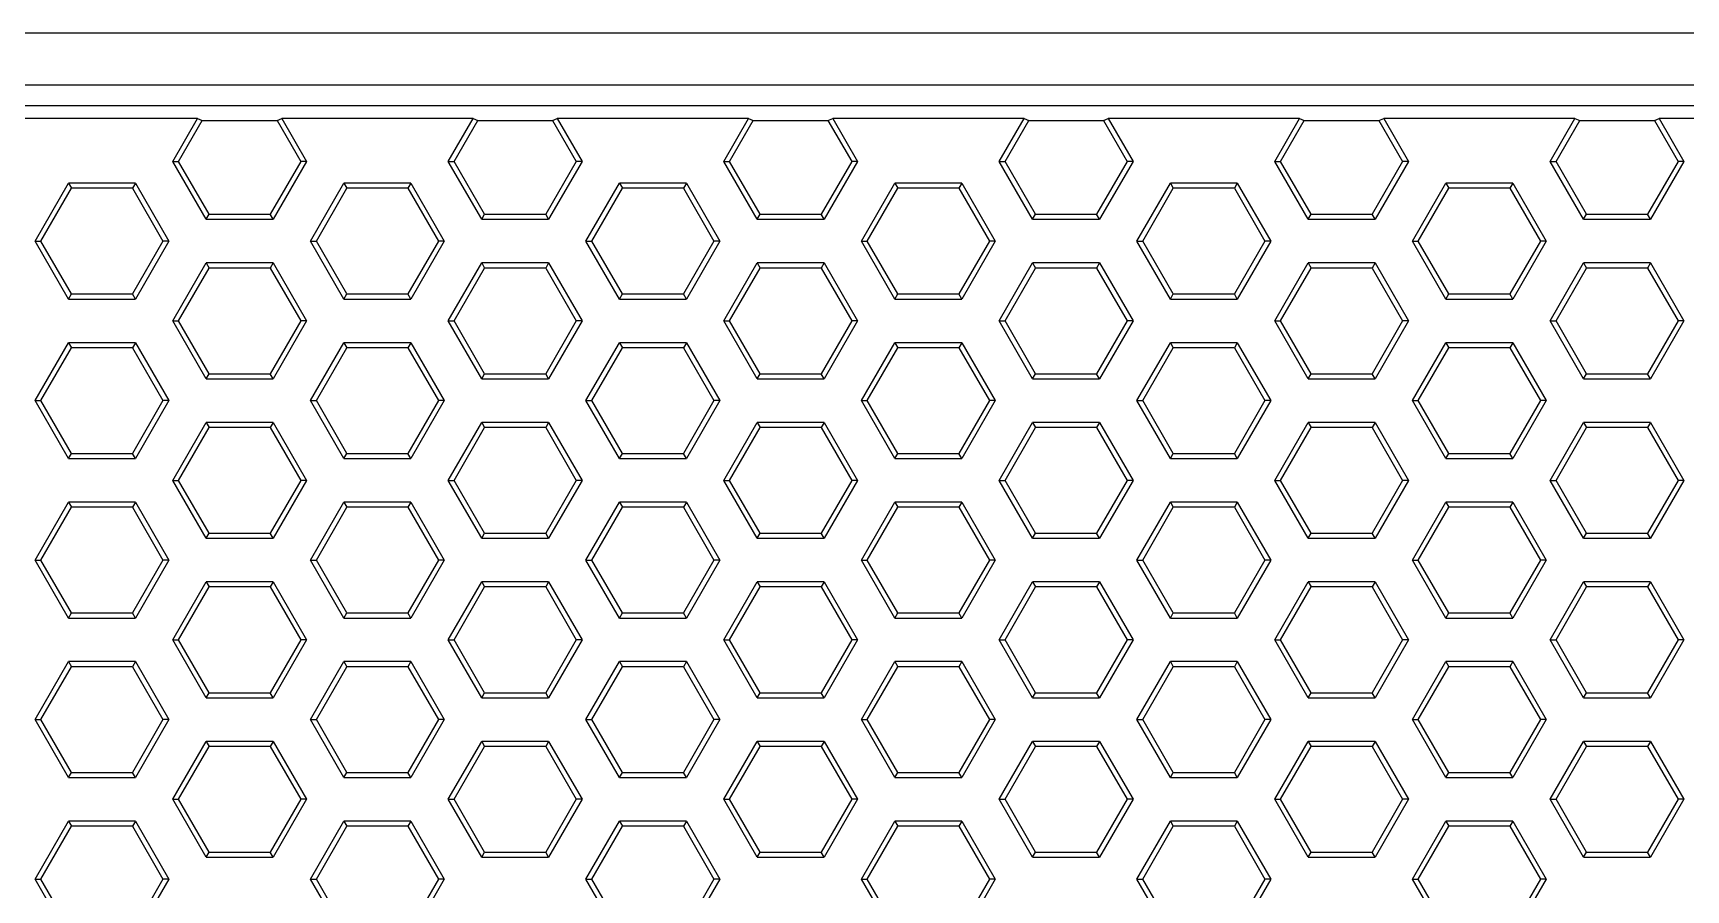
# Model space of a CAD drawing. Header units: inches. Extents: x 0.1 to 21.8, y 1.5 to 18.3.
# Drawn here: x 9.512 to 11.307, y 2.42 to 3.351 of the extents above; entities that cross this region are included whole.
import ezdxf

# ---------------------------------------------------------------- set-up
doc = ezdxf.new("R2010")
doc.units = ezdxf.units.IN
doc.header["$MEASUREMENT"] = 0
doc.layers.add('Honeycomb', color=7, linetype='Continuous', true_color=0xffffff)

msp = doc.modelspace()

# ---------------------------------------------------------------- linework, layer by layer
at = {"layer": 'Honeycomb', "color": 250, "linetype": 'Continuous'}
for p, q in [((17.607626, 3.350949), (5.753976, 3.350949)), ((5.734299, 3.294781), (17.627303, 3.294781)), ((7.358174, 3.27211), (16.003428, 3.27211)), ((9.690315, 3.258199), (9.482557, 3.258199)), ((9.663384, 3.211554), (9.690315, 3.258199)), ((9.669741, 3.211554), (9.695482, 3.256138)), ((9.690315, 3.258199), (9.695482, 3.256138)), ((9.695482, 3.256138), (9.776584, 3.256138)), ((9.776584, 3.256138), (9.781752, 3.258199)), ((9.776584, 3.256138), (9.802325, 3.211554)), ((9.98951, 3.258199), (9.781752, 3.258199)), ((9.781752, 3.258199), (9.808682, 3.211554)), ((9.962579, 3.211554), (9.98951, 3.258199)), ((9.968936, 3.211554), (9.994677, 3.256138)), ((9.98951, 3.258199), (9.994677, 3.256138)), ((9.994677, 3.256138), (10.07578, 3.256138)), ((10.07578, 3.256138), (10.080947, 3.258199)), ((10.07578, 3.256138), (10.10152, 3.211554)), ((10.080947, 3.258199), (10.107877, 3.211554)), ((10.288705, 3.258199), (10.080947, 3.258199)), ((10.261774, 3.211554), (10.288705, 3.258199)), ((10.268131, 3.211554), (10.293872, 3.256138)), ((10.288705, 3.258199), (10.293872, 3.256138)), ((10.293872, 3.256138), (10.374975, 3.256138)), ((10.374975, 3.256138), (10.380142, 3.258199)), ((10.374975, 3.256138), (10.400715, 3.211554)), ((10.380142, 3.258199), (10.407072, 3.211554)), ((10.5879, 3.258199), (10.380142, 3.258199)), ((10.560969, 3.211554), (10.5879, 3.258199)), ((10.567326, 3.211554), (10.593067, 3.256138)), ((10.5879, 3.258199), (10.593067, 3.256138)), ((10.593067, 3.256138), (10.67417, 3.256138)), ((10.67417, 3.256138), (10.679337, 3.258199)), ((10.67417, 3.256138), (10.69991, 3.211554)), ((10.679337, 3.258199), (10.706268, 3.211554)), ((10.887095, 3.258199), (10.679337, 3.258199)), ((10.860164, 3.211554), (10.887095, 3.258199)), ((10.866522, 3.211554), (10.892262, 3.256138)), ((10.887095, 3.258199), (10.892262, 3.256138)), ((10.892262, 3.256138), (10.973365, 3.256138)), ((10.973365, 3.256138), (10.978532, 3.258199)), ((10.973365, 3.256138), (10.999105, 3.211554)), ((10.978532, 3.258199), (11.005463, 3.211554)), ((11.18629, 3.258199), (10.978532, 3.258199)), ((11.159359, 3.211554), (11.18629, 3.258199)), ((11.165717, 3.211554), (11.191457, 3.256138)), ((11.18629, 3.258199), (11.191457, 3.256138)), ((11.191457, 3.256138), (11.27256, 3.256138)), ((11.27256, 3.256138), (11.277727, 3.258199)), ((11.27256, 3.256138), (11.2983, 3.211554)), ((11.277727, 3.258199), (11.304658, 3.211554)), ((11.485485, 3.258199), (11.277727, 3.258199)), ((9.699708, 3.148638), (9.663384, 3.211554)), ((9.663384, 3.211554), (9.669741, 3.211554)), ((9.702887, 3.154144), (9.669741, 3.211554)), ((9.802325, 3.211554), (9.769179, 3.154144)), ((9.808682, 3.211554), (9.772358, 3.148638)), ((9.808682, 3.211554), (9.802325, 3.211554)), ((9.998903, 3.148638), (9.962579, 3.211554)), ((9.962579, 3.211554), (9.968936, 3.211554)), ((10.002082, 3.154144), (9.968936, 3.211554)), ((10.10152, 3.211554), (10.068374, 3.154144)), ((10.107877, 3.211554), (10.071553, 3.148638)), ((10.107877, 3.211554), (10.10152, 3.211554)), ((10.298099, 3.148638), (10.261774, 3.211554)), ((10.261774, 3.211554), (10.268131, 3.211554)), ((10.301277, 3.154144), (10.268131, 3.211554)), ((10.400715, 3.211554), (10.367569, 3.154144)), ((10.407072, 3.211554), (10.370748, 3.148638)), ((10.407072, 3.211554), (10.400715, 3.211554)), ((10.597294, 3.148638), (10.560969, 3.211554)), ((10.560969, 3.211554), (10.567326, 3.211554)), ((10.600472, 3.154144), (10.567326, 3.211554)), ((10.69991, 3.211554), (10.666764, 3.154144)), ((10.706268, 3.211554), (10.669943, 3.148638)), ((10.706268, 3.211554), (10.69991, 3.211554)), ((10.896489, 3.148638), (10.860164, 3.211554)), ((10.860164, 3.211554), (10.866522, 3.211554)), ((10.899667, 3.154144), (10.866522, 3.211554)), ((10.999105, 3.211554), (10.965959, 3.154144)), ((11.005463, 3.211554), (10.969138, 3.148638)), ((11.005463, 3.211554), (10.999105, 3.211554)), ((11.195684, 3.148638), (11.159359, 3.211554)), ((11.159359, 3.211554), (11.165717, 3.211554)), ((11.198862, 3.154144), (11.165717, 3.211554)), ((11.2983, 3.211554), (11.265154, 3.154144)), ((11.304658, 3.211554), (11.268333, 3.148638)), ((11.304658, 3.211554), (11.2983, 3.211554)), ((9.513786, 3.124945), (9.550111, 3.187861)), ((9.520144, 3.124945), (9.55329, 3.182355)), ((9.550111, 3.187861), (9.55329, 3.182355)), ((9.62276, 3.187861), (9.550111, 3.187861)), ((9.619581, 3.182355), (9.55329, 3.182355)), ((9.62276, 3.187861), (9.619581, 3.182355)), ((9.619581, 3.182355), (9.652727, 3.124945)), ((9.62276, 3.187861), (9.659085, 3.124945)), ((9.812981, 3.124945), (9.849306, 3.187861)), ((9.819339, 3.124945), (9.852485, 3.182355)), ((9.849306, 3.187861), (9.852485, 3.182355)), ((9.921955, 3.187861), (9.849306, 3.187861)), ((9.918777, 3.182355), (9.852485, 3.182355)), ((9.921955, 3.187861), (9.918777, 3.182355)), ((9.918777, 3.182355), (9.951922, 3.124945)), ((9.921955, 3.187861), (9.95828, 3.124945)), ((10.112176, 3.124945), (10.148501, 3.187861)), ((10.118534, 3.124945), (10.15168, 3.182355)), ((10.148501, 3.187861), (10.15168, 3.182355)), ((10.22115, 3.187861), (10.148501, 3.187861)), ((10.217972, 3.182355), (10.15168, 3.182355)), ((10.22115, 3.187861), (10.217972, 3.182355)), ((10.217972, 3.182355), (10.251117, 3.124945)), ((10.22115, 3.187861), (10.257475, 3.124945)), ((10.411371, 3.124945), (10.447696, 3.187861)), ((10.417729, 3.124945), (10.450875, 3.182355)), ((10.447696, 3.187861), (10.450875, 3.182355)), ((10.520345, 3.187861), (10.447696, 3.187861)), ((10.517167, 3.182355), (10.450875, 3.182355)), ((10.520345, 3.187861), (10.517167, 3.182355)), ((10.517167, 3.182355), (10.550313, 3.124945)), ((10.520345, 3.187861), (10.55667, 3.124945)), ((10.710567, 3.124945), (10.746891, 3.187861)), ((10.716924, 3.124945), (10.75007, 3.182355)), ((10.746891, 3.187861), (10.75007, 3.182355)), ((10.81954, 3.187861), (10.746891, 3.187861)), ((10.816362, 3.182355), (10.75007, 3.182355)), ((10.81954, 3.187861), (10.816362, 3.182355)), ((10.816362, 3.182355), (10.849508, 3.124945)), ((10.81954, 3.187861), (10.855865, 3.124945)), ((11.009762, 3.124945), (11.046086, 3.187861)), ((11.016119, 3.124945), (11.049265, 3.182355)), ((11.046086, 3.187861), (11.049265, 3.182355)), ((11.118735, 3.187861), (11.046086, 3.187861)), ((11.115557, 3.182355), (11.049265, 3.182355)), ((11.118735, 3.187861), (11.115557, 3.182355)), ((11.115557, 3.182355), (11.148703, 3.124945)), ((11.118735, 3.187861), (11.15506, 3.124945)), ((9.699708, 3.148638), (9.702887, 3.154144)), ((9.699708, 3.148638), (9.772358, 3.148638)), ((9.702887, 3.154144), (9.769179, 3.154144)), ((9.772358, 3.148638), (9.769179, 3.154144)), ((9.998903, 3.148638), (10.002082, 3.154144)), ((9.998903, 3.148638), (10.071553, 3.148638)), ((10.002082, 3.154144), (10.068374, 3.154144)), ((10.071553, 3.148638), (10.068374, 3.154144)), ((10.298099, 3.148638), (10.301277, 3.154144)), ((10.298099, 3.148638), (10.370748, 3.148638)), ((10.301277, 3.154144), (10.367569, 3.154144)), ((10.370748, 3.148638), (10.367569, 3.154144)), ((10.597294, 3.148638), (10.600472, 3.154144)), ((10.597294, 3.148638), (10.669943, 3.148638)), ((10.600472, 3.154144), (10.666764, 3.154144)), ((10.669943, 3.148638), (10.666764, 3.154144)), ((10.896489, 3.148638), (10.899667, 3.154144)), ((10.896489, 3.148638), (10.969138, 3.148638)), ((10.899667, 3.154144), (10.965959, 3.154144)), ((10.969138, 3.148638), (10.965959, 3.154144)), ((11.195684, 3.148638), (11.198862, 3.154144)), ((11.195684, 3.148638), (11.268333, 3.148638)), ((11.198862, 3.154144), (11.265154, 3.154144)), ((11.268333, 3.148638), (11.265154, 3.154144)), ((9.550111, 3.062029), (9.513786, 3.124945)), ((9.513786, 3.124945), (9.520144, 3.124945)), ((9.55329, 3.067535), (9.520144, 3.124945)), ((9.652727, 3.124945), (9.619581, 3.067535)), ((9.659085, 3.124945), (9.62276, 3.062029)), ((9.659085, 3.124945), (9.652727, 3.124945)), ((9.849306, 3.062029), (9.812981, 3.124945)), ((9.812981, 3.124945), (9.819339, 3.124945)), ((9.852485, 3.067535), (9.819339, 3.124945)), ((9.951922, 3.124945), (9.918777, 3.067535)), ((9.95828, 3.124945), (9.921955, 3.062029)), ((9.95828, 3.124945), (9.951922, 3.124945)), ((10.148501, 3.062029), (10.112176, 3.124945)), ((10.112176, 3.124945), (10.118534, 3.124945)), ((10.15168, 3.067535), (10.118534, 3.124945)), ((10.251117, 3.124945), (10.217972, 3.067535)), ((10.257475, 3.124945), (10.22115, 3.062029)), ((10.257475, 3.124945), (10.251117, 3.124945)), ((10.447696, 3.062029), (10.411371, 3.124945)), ((10.411371, 3.124945), (10.417729, 3.124945)), ((10.450875, 3.067535), (10.417729, 3.124945)), ((10.550313, 3.124945), (10.517167, 3.067535)), ((10.55667, 3.124945), (10.520345, 3.062029)), ((10.55667, 3.124945), (10.550313, 3.124945)), ((10.746891, 3.062029), (10.710567, 3.124945)), ((10.710567, 3.124945), (10.716924, 3.124945)), ((10.75007, 3.067535), (10.716924, 3.124945)), ((10.849508, 3.124945), (10.816362, 3.067535)), ((10.855865, 3.124945), (10.81954, 3.062029)), ((10.855865, 3.124945), (10.849508, 3.124945)), ((11.046086, 3.062029), (11.009762, 3.124945)), ((11.009762, 3.124945), (11.016119, 3.124945)), ((11.049265, 3.067535), (11.016119, 3.124945)), ((11.148703, 3.124945), (11.115557, 3.067535)), ((11.15506, 3.124945), (11.118735, 3.062029)), ((11.15506, 3.124945), (11.148703, 3.124945)), ((9.663384, 3.038336), (9.699708, 3.101252)), ((9.669741, 3.038336), (9.702887, 3.095746)), ((9.699708, 3.101252), (9.702887, 3.095746)), ((9.772358, 3.101252), (9.699708, 3.101252)), ((9.769179, 3.095746), (9.702887, 3.095746)), ((9.772358, 3.101252), (9.769179, 3.095746)), ((9.769179, 3.095746), (9.802325, 3.038336)), ((9.772358, 3.101252), (9.808682, 3.038336)), ((9.962579, 3.038336), (9.998903, 3.101252)), ((9.968936, 3.038336), (10.002082, 3.095746)), ((9.998903, 3.101252), (10.002082, 3.095746)), ((10.071553, 3.101252), (9.998903, 3.101252)), ((10.068374, 3.095746), (10.002082, 3.095746)), ((10.071553, 3.101252), (10.068374, 3.095746)), ((10.068374, 3.095746), (10.10152, 3.038336)), ((10.071553, 3.101252), (10.107877, 3.038336)), ((10.261774, 3.038336), (10.298099, 3.101252)), ((10.268131, 3.038336), (10.301277, 3.095746)), ((10.298099, 3.101252), (10.301277, 3.095746)), ((10.370748, 3.101252), (10.298099, 3.101252)), ((10.367569, 3.095746), (10.301277, 3.095746)), ((10.370748, 3.101252), (10.367569, 3.095746)), ((10.367569, 3.095746), (10.400715, 3.038336)), ((10.370748, 3.101252), (10.407072, 3.038336)), ((10.560969, 3.038336), (10.597294, 3.101252)), ((10.567326, 3.038336), (10.600472, 3.095746)), ((10.597294, 3.101252), (10.600472, 3.095746)), ((10.669943, 3.101252), (10.597294, 3.101252)), ((10.666764, 3.095746), (10.600472, 3.095746)), ((10.669943, 3.101252), (10.666764, 3.095746)), ((10.666764, 3.095746), (10.69991, 3.038336)), ((10.669943, 3.101252), (10.706268, 3.038336)), ((10.860164, 3.038336), (10.896489, 3.101252)), ((10.866522, 3.038336), (10.899667, 3.095746)), ((10.896489, 3.101252), (10.899667, 3.095746)), ((10.969138, 3.101252), (10.896489, 3.101252)), ((10.965959, 3.095746), (10.899667, 3.095746)), ((10.969138, 3.101252), (10.965959, 3.095746)), ((10.965959, 3.095746), (10.999105, 3.038336)), ((10.969138, 3.101252), (11.005463, 3.038336)), ((11.159359, 3.038336), (11.195684, 3.101252)), ((11.165717, 3.038336), (11.198862, 3.095746)), ((11.195684, 3.101252), (11.198862, 3.095746)), ((11.268333, 3.101252), (11.195684, 3.101252)), ((11.265154, 3.095746), (11.198862, 3.095746)), ((11.268333, 3.101252), (11.265154, 3.095746)), ((11.265154, 3.095746), (11.2983, 3.038336)), ((11.268333, 3.101252), (11.304658, 3.038336)), ((9.550111, 3.062029), (9.55329, 3.067535)), ((9.550111, 3.062029), (9.62276, 3.062029)), ((9.55329, 3.067535), (9.619581, 3.067535)), ((9.62276, 3.062029), (9.619581, 3.067535)), ((9.849306, 3.062029), (9.852485, 3.067535)), ((9.849306, 3.062029), (9.921955, 3.062029)), ((9.852485, 3.067535), (9.918777, 3.067535)), ((9.921955, 3.062029), (9.918777, 3.067535)), ((10.148501, 3.062029), (10.15168, 3.067535)), ((10.148501, 3.062029), (10.22115, 3.062029)), ((10.15168, 3.067535), (10.217972, 3.067535)), ((10.22115, 3.062029), (10.217972, 3.067535)), ((10.447696, 3.062029), (10.450875, 3.067535)), ((10.447696, 3.062029), (10.520345, 3.062029)), ((10.450875, 3.067535), (10.517167, 3.067535)), ((10.520345, 3.062029), (10.517167, 3.067535)), ((10.746891, 3.062029), (10.75007, 3.067535)), ((10.746891, 3.062029), (10.81954, 3.062029)), ((10.75007, 3.067535), (10.816362, 3.067535)), ((10.81954, 3.062029), (10.816362, 3.067535)), ((11.046086, 3.062029), (11.049265, 3.067535)), ((11.046086, 3.062029), (11.118735, 3.062029)), ((11.049265, 3.067535), (11.115557, 3.067535)), ((11.118735, 3.062029), (11.115557, 3.067535)), ((9.699708, 2.97542), (9.663384, 3.038336)), ((9.663384, 3.038336), (9.669741, 3.038336)), ((9.702887, 2.980925), (9.669741, 3.038336)), ((9.802325, 3.038336), (9.769179, 2.980925)), ((9.808682, 3.038336), (9.772358, 2.97542)), ((9.808682, 3.038336), (9.802325, 3.038336)), ((9.998903, 2.97542), (9.962579, 3.038336)), ((9.962579, 3.038336), (9.968936, 3.038336)), ((10.002082, 2.980925), (9.968936, 3.038336)), ((10.10152, 3.038336), (10.068374, 2.980925)), ((10.107877, 3.038336), (10.071553, 2.97542)), ((10.107877, 3.038336), (10.10152, 3.038336)), ((10.298099, 2.97542), (10.261774, 3.038336)), ((10.261774, 3.038336), (10.268131, 3.038336)), ((10.301277, 2.980925), (10.268131, 3.038336)), ((10.400715, 3.038336), (10.367569, 2.980925)), ((10.407072, 3.038336), (10.370748, 2.97542)), ((10.407072, 3.038336), (10.400715, 3.038336)), ((10.597294, 2.97542), (10.560969, 3.038336)), ((10.560969, 3.038336), (10.567326, 3.038336)), ((10.600472, 2.980925), (10.567326, 3.038336)), ((10.69991, 3.038336), (10.666764, 2.980925)), ((10.706268, 3.038336), (10.669943, 2.97542)), ((10.706268, 3.038336), (10.69991, 3.038336)), ((10.896489, 2.97542), (10.860164, 3.038336)), ((10.860164, 3.038336), (10.866522, 3.038336)), ((10.899667, 2.980925), (10.866522, 3.038336)), ((10.999105, 3.038336), (10.965959, 2.980925)), ((11.005463, 3.038336), (10.969138, 2.97542)), ((11.005463, 3.038336), (10.999105, 3.038336)), ((11.195684, 2.97542), (11.159359, 3.038336)), ((11.159359, 3.038336), (11.165717, 3.038336)), ((11.198862, 2.980925), (11.165717, 3.038336)), ((11.2983, 3.038336), (11.265154, 2.980925)), ((11.304658, 3.038336), (11.268333, 2.97542)), ((11.304658, 3.038336), (11.2983, 3.038336)), ((9.513786, 2.951727), (9.550111, 3.014643)), ((9.520144, 2.951727), (9.55329, 3.009137)), ((9.550111, 3.014643), (9.55329, 3.009137)), ((9.62276, 3.014643), (9.550111, 3.014643)), ((9.619581, 3.009137), (9.55329, 3.009137)), ((9.62276, 3.014643), (9.619581, 3.009137)), ((9.619581, 3.009137), (9.652727, 2.951727)), ((9.62276, 3.014643), (9.659085, 2.951727)), ((9.812981, 2.951727), (9.849306, 3.014643)), ((9.819339, 2.951727), (9.852485, 3.009137)), ((9.849306, 3.014643), (9.852485, 3.009137)), ((9.921955, 3.014643), (9.849306, 3.014643)), ((9.918777, 3.009137), (9.852485, 3.009137)), ((9.921955, 3.014643), (9.918777, 3.009137)), ((9.918777, 3.009137), (9.951922, 2.951727)), ((9.921955, 3.014643), (9.95828, 2.951727)), ((10.112176, 2.951727), (10.148501, 3.014643)), ((10.118534, 2.951727), (10.15168, 3.009137)), ((10.148501, 3.014643), (10.15168, 3.009137)), ((10.22115, 3.014643), (10.148501, 3.014643)), ((10.217972, 3.009137), (10.15168, 3.009137)), ((10.22115, 3.014643), (10.217972, 3.009137)), ((10.217972, 3.009137), (10.251117, 2.951727)), ((10.22115, 3.014643), (10.257475, 2.951727)), ((10.411371, 2.951727), (10.447696, 3.014643)), ((10.417729, 2.951727), (10.450875, 3.009137)), ((10.447696, 3.014643), (10.450875, 3.009137)), ((10.520345, 3.014643), (10.447696, 3.014643)), ((10.517167, 3.009137), (10.450875, 3.009137)), ((10.520345, 3.014643), (10.517167, 3.009137)), ((10.517167, 3.009137), (10.550313, 2.951727)), ((10.520345, 3.014643), (10.55667, 2.951727)), ((10.710567, 2.951727), (10.746891, 3.014643)), ((10.716924, 2.951727), (10.75007, 3.009137)), ((10.746891, 3.014643), (10.75007, 3.009137)), ((10.81954, 3.014643), (10.746891, 3.014643)), ((10.816362, 3.009137), (10.75007, 3.009137)), ((10.81954, 3.014643), (10.816362, 3.009137)), ((10.816362, 3.009137), (10.849508, 2.951727)), ((10.81954, 3.014643), (10.855865, 2.951727)), ((11.009762, 2.951727), (11.046086, 3.014643)), ((11.016119, 2.951727), (11.049265, 3.009137)), ((11.046086, 3.014643), (11.049265, 3.009137)), ((11.118735, 3.014643), (11.046086, 3.014643)), ((11.115557, 3.009137), (11.049265, 3.009137)), ((11.118735, 3.014643), (11.115557, 3.009137)), ((11.115557, 3.009137), (11.148703, 2.951727)), ((11.118735, 3.014643), (11.15506, 2.951727)), ((9.699708, 2.97542), (9.702887, 2.980925)), ((9.702887, 2.980925), (9.769179, 2.980925)), ((9.772358, 2.97542), (9.769179, 2.980925)), ((9.998903, 2.97542), (10.002082, 2.980925)), ((10.002082, 2.980925), (10.068374, 2.980925)), ((10.071553, 2.97542), (10.068374, 2.980925)), ((10.298099, 2.97542), (10.301277, 2.980925)), ((10.301277, 2.980925), (10.367569, 2.980925)), ((10.370748, 2.97542), (10.367569, 2.980925)), ((10.597294, 2.97542), (10.600472, 2.980925)), ((10.600472, 2.980925), (10.666764, 2.980925)), ((10.669943, 2.97542), (10.666764, 2.980925)), ((10.896489, 2.97542), (10.899667, 2.980925)), ((10.899667, 2.980925), (10.965959, 2.980925)), ((10.969138, 2.97542), (10.965959, 2.980925)), ((11.195684, 2.97542), (11.198862, 2.980925)), ((11.198862, 2.980925), (11.265154, 2.980925)), ((11.268333, 2.97542), (11.265154, 2.980925)), ((9.699708, 2.97542), (9.772358, 2.97542)), ((9.998903, 2.97542), (10.071553, 2.97542)), ((10.298099, 2.97542), (10.370748, 2.97542)), ((10.597294, 2.97542), (10.669943, 2.97542)), ((10.896489, 2.97542), (10.969138, 2.97542)), ((11.195684, 2.97542), (11.268333, 2.97542)), ((9.550111, 2.888811), (9.513786, 2.951727)), ((9.513786, 2.951727), (9.520144, 2.951727)), ((9.55329, 2.894316), (9.520144, 2.951727)), ((9.652727, 2.951727), (9.619581, 2.894316)), ((9.659085, 2.951727), (9.62276, 2.888811)), ((9.659085, 2.951727), (9.652727, 2.951727)), ((9.849306, 2.888811), (9.812981, 2.951727)), ((9.812981, 2.951727), (9.819339, 2.951727)), ((9.852485, 2.894316), (9.819339, 2.951727)), ((9.951922, 2.951727), (9.918777, 2.894316)), ((9.95828, 2.951727), (9.921955, 2.888811)), ((9.95828, 2.951727), (9.951922, 2.951727)), ((10.148501, 2.888811), (10.112176, 2.951727)), ((10.112176, 2.951727), (10.118534, 2.951727)), ((10.15168, 2.894316), (10.118534, 2.951727)), ((10.251117, 2.951727), (10.217972, 2.894316)), ((10.257475, 2.951727), (10.22115, 2.888811)), ((10.257475, 2.951727), (10.251117, 2.951727)), ((10.447696, 2.888811), (10.411371, 2.951727)), ((10.411371, 2.951727), (10.417729, 2.951727)), ((10.450875, 2.894316), (10.417729, 2.951727)), ((10.550313, 2.951727), (10.517167, 2.894316)), ((10.55667, 2.951727), (10.520345, 2.888811)), ((10.55667, 2.951727), (10.550313, 2.951727)), ((10.746891, 2.888811), (10.710567, 2.951727)), ((10.710567, 2.951727), (10.716924, 2.951727)), ((10.75007, 2.894316), (10.716924, 2.951727)), ((10.849508, 2.951727), (10.816362, 2.894316)), ((10.855865, 2.951727), (10.81954, 2.888811)), ((10.855865, 2.951727), (10.849508, 2.951727)), ((11.046086, 2.888811), (11.009762, 2.951727)), ((11.009762, 2.951727), (11.016119, 2.951727)), ((11.049265, 2.894316), (11.016119, 2.951727)), ((11.148703, 2.951727), (11.115557, 2.894316)), ((11.15506, 2.951727), (11.118735, 2.888811)), ((11.15506, 2.951727), (11.148703, 2.951727)), ((9.663384, 2.865118), (9.699708, 2.928034)), ((9.699708, 2.928034), (9.702887, 2.922528)), ((9.772358, 2.928034), (9.699708, 2.928034)), ((9.772358, 2.928034), (9.769179, 2.922528)), ((9.772358, 2.928034), (9.808682, 2.865118)), ((9.962579, 2.865118), (9.998903, 2.928034)), ((9.998903, 2.928034), (10.002082, 2.922528)), ((10.071553, 2.928034), (9.998903, 2.928034)), ((10.071553, 2.928034), (10.068374, 2.922528)), ((10.071553, 2.928034), (10.107877, 2.865118)), ((10.261774, 2.865118), (10.298099, 2.928034)), ((10.298099, 2.928034), (10.301277, 2.922528)), ((10.370748, 2.928034), (10.298099, 2.928034)), ((10.370748, 2.928034), (10.367569, 2.922528)), ((10.370748, 2.928034), (10.407072, 2.865118)), ((10.560969, 2.865118), (10.597294, 2.928034)), ((10.597294, 2.928034), (10.600472, 2.922528)), ((10.669943, 2.928034), (10.597294, 2.928034)), ((10.669943, 2.928034), (10.666764, 2.922528)), ((10.669943, 2.928034), (10.706268, 2.865118)), ((10.860164, 2.865118), (10.896489, 2.928034)), ((10.896489, 2.928034), (10.899667, 2.922528)), ((10.969138, 2.928034), (10.896489, 2.928034)), ((10.969138, 2.928034), (10.965959, 2.922528)), ((10.969138, 2.928034), (11.005463, 2.865118)), ((11.159359, 2.865118), (11.195684, 2.928034)), ((11.195684, 2.928034), (11.198862, 2.922528)), ((11.268333, 2.928034), (11.195684, 2.928034)), ((11.268333, 2.928034), (11.265154, 2.922528)), ((11.268333, 2.928034), (11.304658, 2.865118)), ((9.669741, 2.865118), (9.702887, 2.922528)), ((9.769179, 2.922528), (9.702887, 2.922528)), ((9.769179, 2.922528), (9.802325, 2.865118)), ((9.968936, 2.865118), (10.002082, 2.922528)), ((10.068374, 2.922528), (10.002082, 2.922528)), ((10.068374, 2.922528), (10.10152, 2.865118)), ((10.268131, 2.865118), (10.301277, 2.922528)), ((10.367569, 2.922528), (10.301277, 2.922528)), ((10.367569, 2.922528), (10.400715, 2.865118)), ((10.567326, 2.865118), (10.600472, 2.922528)), ((10.666764, 2.922528), (10.600472, 2.922528)), ((10.666764, 2.922528), (10.69991, 2.865118)), ((10.866522, 2.865118), (10.899667, 2.922528)), ((10.965959, 2.922528), (10.899667, 2.922528)), ((10.965959, 2.922528), (10.999105, 2.865118)), ((11.165717, 2.865118), (11.198862, 2.922528)), ((11.265154, 2.922528), (11.198862, 2.922528)), ((11.265154, 2.922528), (11.2983, 2.865118)), ((9.550111, 2.888811), (9.55329, 2.894316)), ((9.55329, 2.894316), (9.619581, 2.894316)), ((9.62276, 2.888811), (9.619581, 2.894316)), ((9.849306, 2.888811), (9.852485, 2.894316)), ((9.852485, 2.894316), (9.918777, 2.894316)), ((9.921955, 2.888811), (9.918777, 2.894316)), ((10.148501, 2.888811), (10.15168, 2.894316)), ((10.15168, 2.894316), (10.217972, 2.894316)), ((10.22115, 2.888811), (10.217972, 2.894316)), ((10.447696, 2.888811), (10.450875, 2.894316)), ((10.450875, 2.894316), (10.517167, 2.894316)), ((10.520345, 2.888811), (10.517167, 2.894316)), ((10.746891, 2.888811), (10.75007, 2.894316)), ((10.75007, 2.894316), (10.816362, 2.894316)), ((10.81954, 2.888811), (10.816362, 2.894316)), ((11.046086, 2.888811), (11.049265, 2.894316)), ((11.049265, 2.894316), (11.115557, 2.894316)), ((11.118735, 2.888811), (11.115557, 2.894316)), ((9.550111, 2.888811), (9.62276, 2.888811)), ((9.849306, 2.888811), (9.921955, 2.888811)), ((10.148501, 2.888811), (10.22115, 2.888811)), ((10.447696, 2.888811), (10.520345, 2.888811)), ((10.746891, 2.888811), (10.81954, 2.888811)), ((11.046086, 2.888811), (11.118735, 2.888811)), ((9.699708, 2.802202), (9.663384, 2.865118)), ((9.663384, 2.865118), (9.669741, 2.865118)), ((9.702887, 2.807707), (9.669741, 2.865118)), ((9.802325, 2.865118), (9.769179, 2.807707)), ((9.808682, 2.865118), (9.772358, 2.802202)), ((9.808682, 2.865118), (9.802325, 2.865118)), ((9.998903, 2.802202), (9.962579, 2.865118)), ((9.962579, 2.865118), (9.968936, 2.865118)), ((10.002082, 2.807707), (9.968936, 2.865118)), ((10.10152, 2.865118), (10.068374, 2.807707)), ((10.107877, 2.865118), (10.071553, 2.802202)), ((10.107877, 2.865118), (10.10152, 2.865118)), ((10.298099, 2.802202), (10.261774, 2.865118)), ((10.261774, 2.865118), (10.268131, 2.865118)), ((10.301277, 2.807707), (10.268131, 2.865118)), ((10.400715, 2.865118), (10.367569, 2.807707)), ((10.407072, 2.865118), (10.370748, 2.802202)), ((10.407072, 2.865118), (10.400715, 2.865118)), ((10.597294, 2.802202), (10.560969, 2.865118)), ((10.560969, 2.865118), (10.567326, 2.865118)), ((10.600472, 2.807707), (10.567326, 2.865118)), ((10.69991, 2.865118), (10.666764, 2.807707)), ((10.706268, 2.865118), (10.669943, 2.802202)), ((10.706268, 2.865118), (10.69991, 2.865118)), ((10.896489, 2.802202), (10.860164, 2.865118)), ((10.860164, 2.865118), (10.866522, 2.865118)), ((10.899667, 2.807707), (10.866522, 2.865118)), ((10.999105, 2.865118), (10.965959, 2.807707)), ((11.005463, 2.865118), (10.969138, 2.802202)), ((11.005463, 2.865118), (10.999105, 2.865118)), ((11.195684, 2.802202), (11.159359, 2.865118)), ((11.159359, 2.865118), (11.165717, 2.865118)), ((11.198862, 2.807707), (11.165717, 2.865118)), ((11.2983, 2.865118), (11.265154, 2.807707)), ((11.304658, 2.865118), (11.268333, 2.802202)), ((11.304658, 2.865118), (11.2983, 2.865118)), ((9.513786, 2.778509), (9.550111, 2.841425)), ((9.550111, 2.841425), (9.55329, 2.835919)), ((9.62276, 2.841425), (9.550111, 2.841425)), ((9.62276, 2.841425), (9.619581, 2.835919)), ((9.62276, 2.841425), (9.659085, 2.778509)), ((9.812981, 2.778509), (9.849306, 2.841425)), ((9.849306, 2.841425), (9.852485, 2.835919)), ((9.921955, 2.841425), (9.849306, 2.841425)), ((9.921955, 2.841425), (9.918777, 2.835919)), ((9.921955, 2.841425), (9.95828, 2.778509)), ((10.112176, 2.778509), (10.148501, 2.841425)), ((10.148501, 2.841425), (10.15168, 2.835919)), ((10.22115, 2.841425), (10.148501, 2.841425)), ((10.22115, 2.841425), (10.217972, 2.835919)), ((10.22115, 2.841425), (10.257475, 2.778509)), ((10.411371, 2.778509), (10.447696, 2.841425)), ((10.447696, 2.841425), (10.450875, 2.835919)), ((10.520345, 2.841425), (10.447696, 2.841425)), ((10.520345, 2.841425), (10.517167, 2.835919)), ((10.520345, 2.841425), (10.55667, 2.778509)), ((10.710567, 2.778509), (10.746891, 2.841425)), ((10.746891, 2.841425), (10.75007, 2.835919)), ((10.81954, 2.841425), (10.746891, 2.841425)), ((10.81954, 2.841425), (10.816362, 2.835919)), ((10.81954, 2.841425), (10.855865, 2.778509)), ((11.009762, 2.778509), (11.046086, 2.841425)), ((11.046086, 2.841425), (11.049265, 2.835919)), ((11.118735, 2.841425), (11.046086, 2.841425)), ((11.118735, 2.841425), (11.115557, 2.835919)), ((11.118735, 2.841425), (11.15506, 2.778509)), ((9.520144, 2.778509), (9.55329, 2.835919)), ((9.619581, 2.835919), (9.55329, 2.835919)), ((9.619581, 2.835919), (9.652727, 2.778509)), ((9.819339, 2.778509), (9.852485, 2.835919)), ((9.918777, 2.835919), (9.852485, 2.835919)), ((9.918777, 2.835919), (9.951922, 2.778509)), ((10.118534, 2.778509), (10.15168, 2.835919)), ((10.217972, 2.835919), (10.15168, 2.835919)), ((10.217972, 2.835919), (10.251117, 2.778509)), ((10.417729, 2.778509), (10.450875, 2.835919)), ((10.517167, 2.835919), (10.450875, 2.835919)), ((10.517167, 2.835919), (10.550313, 2.778509)), ((10.716924, 2.778509), (10.75007, 2.835919)), ((10.816362, 2.835919), (10.75007, 2.835919)), ((10.816362, 2.835919), (10.849508, 2.778509)), ((11.016119, 2.778509), (11.049265, 2.835919)), ((11.115557, 2.835919), (11.049265, 2.835919)), ((11.115557, 2.835919), (11.148703, 2.778509)), ((9.699708, 2.802202), (9.702887, 2.807707)), ((9.699708, 2.802202), (9.772358, 2.802202)), ((9.702887, 2.807707), (9.769179, 2.807707)), ((9.772358, 2.802202), (9.769179, 2.807707)), ((9.998903, 2.802202), (10.002082, 2.807707)), ((9.998903, 2.802202), (10.071553, 2.802202)), ((10.002082, 2.807707), (10.068374, 2.807707)), ((10.071553, 2.802202), (10.068374, 2.807707)), ((10.298099, 2.802202), (10.301277, 2.807707)), ((10.298099, 2.802202), (10.370748, 2.802202)), ((10.301277, 2.807707), (10.367569, 2.807707)), ((10.370748, 2.802202), (10.367569, 2.807707)), ((10.597294, 2.802202), (10.600472, 2.807707)), ((10.597294, 2.802202), (10.669943, 2.802202)), ((10.600472, 2.807707), (10.666764, 2.807707)), ((10.669943, 2.802202), (10.666764, 2.807707)), ((10.896489, 2.802202), (10.899667, 2.807707)), ((10.896489, 2.802202), (10.969138, 2.802202)), ((10.899667, 2.807707), (10.965959, 2.807707)), ((10.969138, 2.802202), (10.965959, 2.807707)), ((11.195684, 2.802202), (11.198862, 2.807707)), ((11.195684, 2.802202), (11.268333, 2.802202)), ((11.198862, 2.807707), (11.265154, 2.807707)), ((11.268333, 2.802202), (11.265154, 2.807707)), ((9.550111, 2.715592), (9.513786, 2.778509)), ((9.513786, 2.778509), (9.520144, 2.778509)), ((9.55329, 2.721098), (9.520144, 2.778509)), ((9.652727, 2.778509), (9.619581, 2.721098)), ((9.659085, 2.778509), (9.62276, 2.715592)), ((9.659085, 2.778509), (9.652727, 2.778509)), ((9.849306, 2.715592), (9.812981, 2.778509)), ((9.812981, 2.778509), (9.819339, 2.778509)), ((9.852485, 2.721098), (9.819339, 2.778509)), ((9.951922, 2.778509), (9.918777, 2.721098)), ((9.95828, 2.778509), (9.921955, 2.715592)), ((9.95828, 2.778509), (9.951922, 2.778509)), ((10.148501, 2.715592), (10.112176, 2.778509)), ((10.112176, 2.778509), (10.118534, 2.778509)), ((10.15168, 2.721098), (10.118534, 2.778509)), ((10.251117, 2.778509), (10.217972, 2.721098)), ((10.257475, 2.778509), (10.22115, 2.715592)), ((10.257475, 2.778509), (10.251117, 2.778509)), ((10.447696, 2.715592), (10.411371, 2.778509)), ((10.411371, 2.778509), (10.417729, 2.778509)), ((10.450875, 2.721098), (10.417729, 2.778509)), ((10.550313, 2.778509), (10.517167, 2.721098)), ((10.55667, 2.778509), (10.520345, 2.715592)), ((10.55667, 2.778509), (10.550313, 2.778509)), ((10.746891, 2.715592), (10.710567, 2.778509)), ((10.710567, 2.778509), (10.716924, 2.778509)), ((10.75007, 2.721098), (10.716924, 2.778509)), ((10.849508, 2.778509), (10.816362, 2.721098)), ((10.855865, 2.778509), (10.81954, 2.715592)), ((10.855865, 2.778509), (10.849508, 2.778509)), ((11.046086, 2.715592), (11.009762, 2.778509)), ((11.009762, 2.778509), (11.016119, 2.778509)), ((11.049265, 2.721098), (11.016119, 2.778509)), ((11.148703, 2.778509), (11.115557, 2.721098)), ((11.15506, 2.778509), (11.118735, 2.715592)), ((11.15506, 2.778509), (11.148703, 2.778509)), ((9.663384, 2.691899), (9.699708, 2.754816)), ((9.669741, 2.691899), (9.702887, 2.74931)), ((9.699708, 2.754816), (9.702887, 2.74931)), ((9.772358, 2.754816), (9.699708, 2.754816)), ((9.769179, 2.74931), (9.702887, 2.74931)), ((9.772358, 2.754816), (9.769179, 2.74931)), ((9.769179, 2.74931), (9.802325, 2.691899)), ((9.772358, 2.754816), (9.808682, 2.691899)), ((9.962579, 2.691899), (9.998903, 2.754816)), ((9.968936, 2.691899), (10.002082, 2.74931)), ((9.998903, 2.754816), (10.002082, 2.74931)), ((10.071553, 2.754816), (9.998903, 2.754816)), ((10.068374, 2.74931), (10.002082, 2.74931)), ((10.071553, 2.754816), (10.068374, 2.74931)), ((10.068374, 2.74931), (10.10152, 2.691899)), ((10.071553, 2.754816), (10.107877, 2.691899)), ((10.261774, 2.691899), (10.298099, 2.754816)), ((10.268131, 2.691899), (10.301277, 2.74931)), ((10.298099, 2.754816), (10.301277, 2.74931)), ((10.370748, 2.754816), (10.298099, 2.754816)), ((10.367569, 2.74931), (10.301277, 2.74931)), ((10.370748, 2.754816), (10.367569, 2.74931)), ((10.367569, 2.74931), (10.400715, 2.691899)), ((10.370748, 2.754816), (10.407072, 2.691899)), ((10.560969, 2.691899), (10.597294, 2.754816)), ((10.567326, 2.691899), (10.600472, 2.74931)), ((10.597294, 2.754816), (10.600472, 2.74931)), ((10.669943, 2.754816), (10.597294, 2.754816)), ((10.666764, 2.74931), (10.600472, 2.74931)), ((10.669943, 2.754816), (10.666764, 2.74931)), ((10.666764, 2.74931), (10.69991, 2.691899)), ((10.669943, 2.754816), (10.706268, 2.691899)), ((10.860164, 2.691899), (10.896489, 2.754816)), ((10.866522, 2.691899), (10.899667, 2.74931)), ((10.896489, 2.754816), (10.899667, 2.74931)), ((10.969138, 2.754816), (10.896489, 2.754816)), ((10.965959, 2.74931), (10.899667, 2.74931)), ((10.969138, 2.754816), (10.965959, 2.74931)), ((10.965959, 2.74931), (10.999105, 2.691899)), ((10.969138, 2.754816), (11.005463, 2.691899)), ((11.159359, 2.691899), (11.195684, 2.754816)), ((11.165717, 2.691899), (11.198862, 2.74931)), ((11.195684, 2.754816), (11.198862, 2.74931)), ((11.268333, 2.754816), (11.195684, 2.754816)), ((11.265154, 2.74931), (11.198862, 2.74931)), ((11.268333, 2.754816), (11.265154, 2.74931)), ((11.265154, 2.74931), (11.2983, 2.691899)), ((11.268333, 2.754816), (11.304658, 2.691899)), ((9.550111, 2.715592), (9.55329, 2.721098)), ((9.550111, 2.715592), (9.62276, 2.715592)), ((9.55329, 2.721098), (9.619581, 2.721098)), ((9.62276, 2.715592), (9.619581, 2.721098)), ((9.849306, 2.715592), (9.852485, 2.721098)), ((9.849306, 2.715592), (9.921955, 2.715592)), ((9.852485, 2.721098), (9.918777, 2.721098)), ((9.921955, 2.715592), (9.918777, 2.721098)), ((10.148501, 2.715592), (10.15168, 2.721098)), ((10.148501, 2.715592), (10.22115, 2.715592)), ((10.15168, 2.721098), (10.217972, 2.721098)), ((10.22115, 2.715592), (10.217972, 2.721098)), ((10.447696, 2.715592), (10.450875, 2.721098)), ((10.447696, 2.715592), (10.520345, 2.715592)), ((10.450875, 2.721098), (10.517167, 2.721098)), ((10.520345, 2.715592), (10.517167, 2.721098)), ((10.746891, 2.715592), (10.75007, 2.721098)), ((10.746891, 2.715592), (10.81954, 2.715592)), ((10.75007, 2.721098), (10.816362, 2.721098)), ((10.81954, 2.715592), (10.816362, 2.721098)), ((11.046086, 2.715592), (11.049265, 2.721098)), ((11.046086, 2.715592), (11.118735, 2.715592)), ((11.049265, 2.721098), (11.115557, 2.721098)), ((11.118735, 2.715592), (11.115557, 2.721098)), ((9.699708, 2.628983), (9.663384, 2.691899)), ((9.663384, 2.691899), (9.669741, 2.691899)), ((9.702887, 2.634489), (9.669741, 2.691899)), ((9.802325, 2.691899), (9.769179, 2.634489)), ((9.808682, 2.691899), (9.772358, 2.628983)), ((9.808682, 2.691899), (9.802325, 2.691899)), ((9.998903, 2.628983), (9.962579, 2.691899)), ((9.962579, 2.691899), (9.968936, 2.691899)), ((10.002082, 2.634489), (9.968936, 2.691899)), ((10.10152, 2.691899), (10.068374, 2.634489)), ((10.107877, 2.691899), (10.071553, 2.628983)), ((10.107877, 2.691899), (10.10152, 2.691899)), ((10.298099, 2.628983), (10.261774, 2.691899)), ((10.261774, 2.691899), (10.268131, 2.691899)), ((10.301277, 2.634489), (10.268131, 2.691899)), ((10.400715, 2.691899), (10.367569, 2.634489)), ((10.407072, 2.691899), (10.370748, 2.628983)), ((10.407072, 2.691899), (10.400715, 2.691899)), ((10.597294, 2.628983), (10.560969, 2.691899)), ((10.560969, 2.691899), (10.567326, 2.691899)), ((10.600472, 2.634489), (10.567326, 2.691899)), ((10.69991, 2.691899), (10.666764, 2.634489)), ((10.706268, 2.691899), (10.669943, 2.628983)), ((10.706268, 2.691899), (10.69991, 2.691899)), ((10.896489, 2.628983), (10.860164, 2.691899)), ((10.860164, 2.691899), (10.866522, 2.691899)), ((10.899667, 2.634489), (10.866522, 2.691899)), ((10.999105, 2.691899), (10.965959, 2.634489)), ((11.005463, 2.691899), (10.969138, 2.628983)), ((11.005463, 2.691899), (10.999105, 2.691899)), ((11.195684, 2.628983), (11.159359, 2.691899)), ((11.159359, 2.691899), (11.165717, 2.691899)), ((11.198862, 2.634489), (11.165717, 2.691899)), ((11.2983, 2.691899), (11.265154, 2.634489)), ((11.304658, 2.691899), (11.268333, 2.628983)), ((11.304658, 2.691899), (11.2983, 2.691899)), ((9.513786, 2.60529), (9.550111, 2.668206)), ((9.520144, 2.60529), (9.55329, 2.662701)), ((9.550111, 2.668206), (9.55329, 2.662701)), ((9.62276, 2.668206), (9.550111, 2.668206)), ((9.619581, 2.662701), (9.55329, 2.662701)), ((9.62276, 2.668206), (9.619581, 2.662701)), ((9.619581, 2.662701), (9.652727, 2.60529)), ((9.62276, 2.668206), (9.659085, 2.60529)), ((9.812981, 2.60529), (9.849306, 2.668206)), ((9.819339, 2.60529), (9.852485, 2.662701)), ((9.849306, 2.668206), (9.852485, 2.662701)), ((9.921955, 2.668206), (9.849306, 2.668206)), ((9.918777, 2.662701), (9.852485, 2.662701)), ((9.921955, 2.668206), (9.918777, 2.662701)), ((9.918777, 2.662701), (9.951922, 2.60529)), ((9.921955, 2.668206), (9.95828, 2.60529)), ((10.112176, 2.60529), (10.148501, 2.668206)), ((10.118534, 2.60529), (10.15168, 2.662701)), ((10.148501, 2.668206), (10.15168, 2.662701)), ((10.22115, 2.668206), (10.148501, 2.668206)), ((10.217972, 2.662701), (10.15168, 2.662701)), ((10.22115, 2.668206), (10.217972, 2.662701)), ((10.217972, 2.662701), (10.251117, 2.60529)), ((10.22115, 2.668206), (10.257475, 2.60529)), ((10.411371, 2.60529), (10.447696, 2.668206)), ((10.417729, 2.60529), (10.450875, 2.662701)), ((10.447696, 2.668206), (10.450875, 2.662701)), ((10.520345, 2.668206), (10.447696, 2.668206)), ((10.517167, 2.662701), (10.450875, 2.662701)), ((10.520345, 2.668206), (10.517167, 2.662701)), ((10.517167, 2.662701), (10.550313, 2.60529)), ((10.520345, 2.668206), (10.55667, 2.60529)), ((10.710567, 2.60529), (10.746891, 2.668206)), ((10.716924, 2.60529), (10.75007, 2.662701)), ((10.746891, 2.668206), (10.75007, 2.662701)), ((10.81954, 2.668206), (10.746891, 2.668206)), ((10.816362, 2.662701), (10.75007, 2.662701)), ((10.81954, 2.668206), (10.816362, 2.662701)), ((10.816362, 2.662701), (10.849508, 2.60529)), ((10.81954, 2.668206), (10.855865, 2.60529)), ((11.009762, 2.60529), (11.046086, 2.668206)), ((11.016119, 2.60529), (11.049265, 2.662701)), ((11.046086, 2.668206), (11.049265, 2.662701)), ((11.118735, 2.668206), (11.046086, 2.668206)), ((11.115557, 2.662701), (11.049265, 2.662701)), ((11.118735, 2.668206), (11.115557, 2.662701)), ((11.115557, 2.662701), (11.148703, 2.60529)), ((11.118735, 2.668206), (11.15506, 2.60529)), ((9.699708, 2.628983), (9.702887, 2.634489)), ((9.699708, 2.628983), (9.772358, 2.628983)), ((9.702887, 2.634489), (9.769179, 2.634489)), ((9.772358, 2.628983), (9.769179, 2.634489)), ((9.998903, 2.628983), (10.002082, 2.634489)), ((9.998903, 2.628983), (10.071553, 2.628983)), ((10.002082, 2.634489), (10.068374, 2.634489)), ((10.071553, 2.628983), (10.068374, 2.634489)), ((10.298099, 2.628983), (10.301277, 2.634489)), ((10.298099, 2.628983), (10.370748, 2.628983)), ((10.301277, 2.634489), (10.367569, 2.634489)), ((10.370748, 2.628983), (10.367569, 2.634489)), ((10.597294, 2.628983), (10.600472, 2.634489)), ((10.597294, 2.628983), (10.669943, 2.628983)), ((10.600472, 2.634489), (10.666764, 2.634489)), ((10.669943, 2.628983), (10.666764, 2.634489)), ((10.896489, 2.628983), (10.899667, 2.634489)), ((10.896489, 2.628983), (10.969138, 2.628983)), ((10.899667, 2.634489), (10.965959, 2.634489)), ((10.969138, 2.628983), (10.965959, 2.634489)), ((11.195684, 2.628983), (11.198862, 2.634489)), ((11.195684, 2.628983), (11.268333, 2.628983)), ((11.198862, 2.634489), (11.265154, 2.634489)), ((11.268333, 2.628983), (11.265154, 2.634489)), ((9.550111, 2.542374), (9.513786, 2.60529)), ((9.513786, 2.60529), (9.520144, 2.60529)), ((9.55329, 2.54788), (9.520144, 2.60529)), ((9.652727, 2.60529), (9.619581, 2.54788)), ((9.659085, 2.60529), (9.62276, 2.542374)), ((9.659085, 2.60529), (9.652727, 2.60529)), ((9.849306, 2.542374), (9.812981, 2.60529)), ((9.812981, 2.60529), (9.819339, 2.60529)), ((9.852485, 2.54788), (9.819339, 2.60529)), ((9.951922, 2.60529), (9.918777, 2.54788)), ((9.95828, 2.60529), (9.921955, 2.542374)), ((9.95828, 2.60529), (9.951922, 2.60529)), ((10.148501, 2.542374), (10.112176, 2.60529)), ((10.112176, 2.60529), (10.118534, 2.60529)), ((10.15168, 2.54788), (10.118534, 2.60529)), ((10.251117, 2.60529), (10.217972, 2.54788)), ((10.257475, 2.60529), (10.22115, 2.542374)), ((10.257475, 2.60529), (10.251117, 2.60529)), ((10.447696, 2.542374), (10.411371, 2.60529)), ((10.411371, 2.60529), (10.417729, 2.60529)), ((10.450875, 2.54788), (10.417729, 2.60529)), ((10.550313, 2.60529), (10.517167, 2.54788)), ((10.55667, 2.60529), (10.520345, 2.542374)), ((10.55667, 2.60529), (10.550313, 2.60529)), ((10.746891, 2.542374), (10.710567, 2.60529)), ((10.710567, 2.60529), (10.716924, 2.60529)), ((10.75007, 2.54788), (10.716924, 2.60529)), ((10.849508, 2.60529), (10.816362, 2.54788)), ((10.855865, 2.60529), (10.81954, 2.542374)), ((10.855865, 2.60529), (10.849508, 2.60529)), ((11.046086, 2.542374), (11.009762, 2.60529)), ((11.009762, 2.60529), (11.016119, 2.60529)), ((11.049265, 2.54788), (11.016119, 2.60529)), ((11.148703, 2.60529), (11.115557, 2.54788)), ((11.15506, 2.60529), (11.118735, 2.542374)), ((11.15506, 2.60529), (11.148703, 2.60529)), ((9.663384, 2.518681), (9.699708, 2.581597)), ((9.669741, 2.518681), (9.702887, 2.576092)), ((9.699708, 2.581597), (9.702887, 2.576092)), ((9.772358, 2.581597), (9.699708, 2.581597)), ((9.769179, 2.576092), (9.702887, 2.576092)), ((9.772358, 2.581597), (9.769179, 2.576092)), ((9.769179, 2.576092), (9.802325, 2.518681)), ((9.772358, 2.581597), (9.808682, 2.518681)), ((9.962579, 2.518681), (9.998903, 2.581597)), ((9.968936, 2.518681), (10.002082, 2.576092)), ((9.998903, 2.581597), (10.002082, 2.576092)), ((10.071553, 2.581597), (9.998903, 2.581597)), ((10.068374, 2.576092), (10.002082, 2.576092)), ((10.071553, 2.581597), (10.068374, 2.576092)), ((10.068374, 2.576092), (10.10152, 2.518681)), ((10.071553, 2.581597), (10.107877, 2.518681)), ((10.261774, 2.518681), (10.298099, 2.581597)), ((10.268131, 2.518681), (10.301277, 2.576092)), ((10.298099, 2.581597), (10.301277, 2.576092)), ((10.370748, 2.581597), (10.298099, 2.581597)), ((10.367569, 2.576092), (10.301277, 2.576092)), ((10.370748, 2.581597), (10.367569, 2.576092)), ((10.367569, 2.576092), (10.400715, 2.518681)), ((10.370748, 2.581597), (10.407072, 2.518681)), ((10.560969, 2.518681), (10.597294, 2.581597)), ((10.567326, 2.518681), (10.600472, 2.576092)), ((10.597294, 2.581597), (10.600472, 2.576092)), ((10.669943, 2.581597), (10.597294, 2.581597)), ((10.666764, 2.576092), (10.600472, 2.576092)), ((10.669943, 2.581597), (10.666764, 2.576092)), ((10.666764, 2.576092), (10.69991, 2.518681)), ((10.669943, 2.581597), (10.706268, 2.518681)), ((10.860164, 2.518681), (10.896489, 2.581597)), ((10.866522, 2.518681), (10.899667, 2.576092)), ((10.896489, 2.581597), (10.899667, 2.576092)), ((10.969138, 2.581597), (10.896489, 2.581597)), ((10.965959, 2.576092), (10.899667, 2.576092)), ((10.969138, 2.581597), (10.965959, 2.576092)), ((10.965959, 2.576092), (10.999105, 2.518681)), ((10.969138, 2.581597), (11.005463, 2.518681)), ((11.159359, 2.518681), (11.195684, 2.581597)), ((11.165717, 2.518681), (11.198862, 2.576092)), ((11.195684, 2.581597), (11.198862, 2.576092)), ((11.268333, 2.581597), (11.195684, 2.581597)), ((11.265154, 2.576092), (11.198862, 2.576092)), ((11.268333, 2.581597), (11.265154, 2.576092)), ((11.265154, 2.576092), (11.2983, 2.518681)), ((11.268333, 2.581597), (11.304658, 2.518681)), ((9.550111, 2.542374), (9.55329, 2.54788)), ((9.550111, 2.542374), (9.62276, 2.542374)), ((9.55329, 2.54788), (9.619581, 2.54788)), ((9.62276, 2.542374), (9.619581, 2.54788)), ((9.849306, 2.542374), (9.852485, 2.54788)), ((9.849306, 2.542374), (9.921955, 2.542374)), ((9.852485, 2.54788), (9.918777, 2.54788)), ((9.921955, 2.542374), (9.918777, 2.54788)), ((10.148501, 2.542374), (10.15168, 2.54788)), ((10.148501, 2.542374), (10.22115, 2.542374)), ((10.15168, 2.54788), (10.217972, 2.54788)), ((10.22115, 2.542374), (10.217972, 2.54788)), ((10.447696, 2.542374), (10.450875, 2.54788)), ((10.447696, 2.542374), (10.520345, 2.542374)), ((10.450875, 2.54788), (10.517167, 2.54788)), ((10.520345, 2.542374), (10.517167, 2.54788)), ((10.746891, 2.542374), (10.75007, 2.54788)), ((10.746891, 2.542374), (10.81954, 2.542374)), ((10.75007, 2.54788), (10.816362, 2.54788)), ((10.81954, 2.542374), (10.816362, 2.54788)), ((11.046086, 2.542374), (11.049265, 2.54788)), ((11.046086, 2.542374), (11.118735, 2.542374)), ((11.049265, 2.54788), (11.115557, 2.54788)), ((11.118735, 2.542374), (11.115557, 2.54788)), ((9.699708, 2.455765), (9.663384, 2.518681)), ((9.663384, 2.518681), (9.669741, 2.518681)), ((9.702887, 2.461271), (9.669741, 2.518681)), ((9.802325, 2.518681), (9.769179, 2.461271)), ((9.808682, 2.518681), (9.772358, 2.455765)), ((9.808682, 2.518681), (9.802325, 2.518681)), ((9.998903, 2.455765), (9.962579, 2.518681)), ((9.962579, 2.518681), (9.968936, 2.518681)), ((10.002082, 2.461271), (9.968936, 2.518681)), ((10.10152, 2.518681), (10.068374, 2.461271)), ((10.107877, 2.518681), (10.071553, 2.455765)), ((10.107877, 2.518681), (10.10152, 2.518681)), ((10.298099, 2.455765), (10.261774, 2.518681)), ((10.261774, 2.518681), (10.268131, 2.518681)), ((10.301277, 2.461271), (10.268131, 2.518681)), ((10.400715, 2.518681), (10.367569, 2.461271)), ((10.407072, 2.518681), (10.370748, 2.455765)), ((10.407072, 2.518681), (10.400715, 2.518681)), ((10.597294, 2.455765), (10.560969, 2.518681)), ((10.560969, 2.518681), (10.567326, 2.518681)), ((10.600472, 2.461271), (10.567326, 2.518681)), ((10.69991, 2.518681), (10.666764, 2.461271)), ((10.706268, 2.518681), (10.669943, 2.455765)), ((10.706268, 2.518681), (10.69991, 2.518681)), ((10.896489, 2.455765), (10.860164, 2.518681)), ((10.860164, 2.518681), (10.866522, 2.518681)), ((10.899667, 2.461271), (10.866522, 2.518681)), ((10.999105, 2.518681), (10.965959, 2.461271)), ((11.005463, 2.518681), (10.969138, 2.455765)), ((11.005463, 2.518681), (10.999105, 2.518681)), ((11.195684, 2.455765), (11.159359, 2.518681)), ((11.159359, 2.518681), (11.165717, 2.518681)), ((11.198862, 2.461271), (11.165717, 2.518681)), ((11.2983, 2.518681), (11.265154, 2.461271)), ((11.304658, 2.518681), (11.268333, 2.455765)), ((11.304658, 2.518681), (11.2983, 2.518681)), ((9.513786, 2.432072), (9.550111, 2.494988)), ((9.520144, 2.432072), (9.55329, 2.489483)), ((9.550111, 2.494988), (9.55329, 2.489483)), ((9.62276, 2.494988), (9.550111, 2.494988)), ((9.619581, 2.489483), (9.55329, 2.489483)), ((9.62276, 2.494988), (9.619581, 2.489483)), ((9.619581, 2.489483), (9.652727, 2.432072)), ((9.62276, 2.494988), (9.659085, 2.432072)), ((9.812981, 2.432072), (9.849306, 2.494988)), ((9.819339, 2.432072), (9.852485, 2.489483)), ((9.849306, 2.494988), (9.852485, 2.489483)), ((9.921955, 2.494988), (9.849306, 2.494988)), ((9.918777, 2.489483), (9.852485, 2.489483)), ((9.921955, 2.494988), (9.918777, 2.489483)), ((9.918777, 2.489483), (9.951922, 2.432072)), ((9.921955, 2.494988), (9.95828, 2.432072)), ((10.112176, 2.432072), (10.148501, 2.494988)), ((10.118534, 2.432072), (10.15168, 2.489483)), ((10.148501, 2.494988), (10.15168, 2.489483)), ((10.22115, 2.494988), (10.148501, 2.494988)), ((10.217972, 2.489483), (10.15168, 2.489483)), ((10.22115, 2.494988), (10.217972, 2.489483)), ((10.217972, 2.489483), (10.251117, 2.432072)), ((10.22115, 2.494988), (10.257475, 2.432072)), ((10.411371, 2.432072), (10.447696, 2.494988)), ((10.417729, 2.432072), (10.450875, 2.489483)), ((10.447696, 2.494988), (10.450875, 2.489483)), ((10.520345, 2.494988), (10.447696, 2.494988)), ((10.517167, 2.489483), (10.450875, 2.489483)), ((10.520345, 2.494988), (10.517167, 2.489483)), ((10.517167, 2.489483), (10.550313, 2.432072)), ((10.520345, 2.494988), (10.55667, 2.432072)), ((10.710567, 2.432072), (10.746891, 2.494988)), ((10.716924, 2.432072), (10.75007, 2.489483)), ((10.746891, 2.494988), (10.75007, 2.489483)), ((10.81954, 2.494988), (10.746891, 2.494988)), ((10.816362, 2.489483), (10.75007, 2.489483)), ((10.81954, 2.494988), (10.816362, 2.489483)), ((10.816362, 2.489483), (10.849508, 2.432072)), ((10.81954, 2.494988), (10.855865, 2.432072)), ((11.009762, 2.432072), (11.046086, 2.494988)), ((11.016119, 2.432072), (11.049265, 2.489483)), ((11.046086, 2.494988), (11.049265, 2.489483)), ((11.118735, 2.494988), (11.046086, 2.494988)), ((11.115557, 2.489483), (11.049265, 2.489483)), ((11.118735, 2.494988), (11.115557, 2.489483)), ((11.115557, 2.489483), (11.148703, 2.432072)), ((11.118735, 2.494988), (11.15506, 2.432072)), ((9.699708, 2.455765), (9.702887, 2.461271)), ((9.702887, 2.461271), (9.769179, 2.461271)), ((9.772358, 2.455765), (9.769179, 2.461271)), ((9.998903, 2.455765), (10.002082, 2.461271)), ((10.002082, 2.461271), (10.068374, 2.461271)), ((10.071553, 2.455765), (10.068374, 2.461271)), ((10.298099, 2.455765), (10.301277, 2.461271)), ((10.301277, 2.461271), (10.367569, 2.461271)), ((10.370748, 2.455765), (10.367569, 2.461271)), ((10.597294, 2.455765), (10.600472, 2.461271)), ((10.600472, 2.461271), (10.666764, 2.461271)), ((10.669943, 2.455765), (10.666764, 2.461271)), ((10.896489, 2.455765), (10.899667, 2.461271)), ((10.899667, 2.461271), (10.965959, 2.461271)), ((10.969138, 2.455765), (10.965959, 2.461271)), ((11.195684, 2.455765), (11.198862, 2.461271)), ((11.198862, 2.461271), (11.265154, 2.461271)), ((11.268333, 2.455765), (11.265154, 2.461271)), ((9.699708, 2.455765), (9.772358, 2.455765)), ((9.998903, 2.455765), (10.071553, 2.455765)), ((10.298099, 2.455765), (10.370748, 2.455765)), ((10.597294, 2.455765), (10.669943, 2.455765)), ((10.896489, 2.455765), (10.969138, 2.455765)), ((11.195684, 2.455765), (11.268333, 2.455765)), ((9.550111, 2.369156), (9.513786, 2.432072)), ((9.513786, 2.432072), (9.520144, 2.432072)), ((9.55329, 2.374662), (9.520144, 2.432072)), ((9.652727, 2.432072), (9.619581, 2.374662)), ((9.659085, 2.432072), (9.62276, 2.369156)), ((9.659085, 2.432072), (9.652727, 2.432072)), ((9.849306, 2.369156), (9.812981, 2.432072)), ((9.812981, 2.432072), (9.819339, 2.432072)), ((9.852485, 2.374662), (9.819339, 2.432072)), ((9.951922, 2.432072), (9.918777, 2.374662)), ((9.95828, 2.432072), (9.921955, 2.369156)), ((9.95828, 2.432072), (9.951922, 2.432072)), ((10.148501, 2.369156), (10.112176, 2.432072)), ((10.112176, 2.432072), (10.118534, 2.432072)), ((10.15168, 2.374662), (10.118534, 2.432072)), ((10.251117, 2.432072), (10.217972, 2.374662)), ((10.257475, 2.432072), (10.22115, 2.369156)), ((10.257475, 2.432072), (10.251117, 2.432072)), ((10.447696, 2.369156), (10.411371, 2.432072)), ((10.411371, 2.432072), (10.417729, 2.432072)), ((10.450875, 2.374662), (10.417729, 2.432072)), ((10.550313, 2.432072), (10.517167, 2.374662)), ((10.55667, 2.432072), (10.520345, 2.369156)), ((10.55667, 2.432072), (10.550313, 2.432072)), ((10.746891, 2.369156), (10.710567, 2.432072)), ((10.710567, 2.432072), (10.716924, 2.432072)), ((10.75007, 2.374662), (10.716924, 2.432072)), ((10.849508, 2.432072), (10.816362, 2.374662)), ((10.855865, 2.432072), (10.81954, 2.369156)), ((10.855865, 2.432072), (10.849508, 2.432072)), ((11.046086, 2.369156), (11.009762, 2.432072)), ((11.009762, 2.432072), (11.016119, 2.432072)), ((11.049265, 2.374662), (11.016119, 2.432072)), ((11.148703, 2.432072), (11.115557, 2.374662)), ((11.15506, 2.432072), (11.118735, 2.369156)), ((11.15506, 2.432072), (11.148703, 2.432072))]:
    msp.add_line(p, q, dxfattribs=at)

doc.saveas('drawing.dxf')
